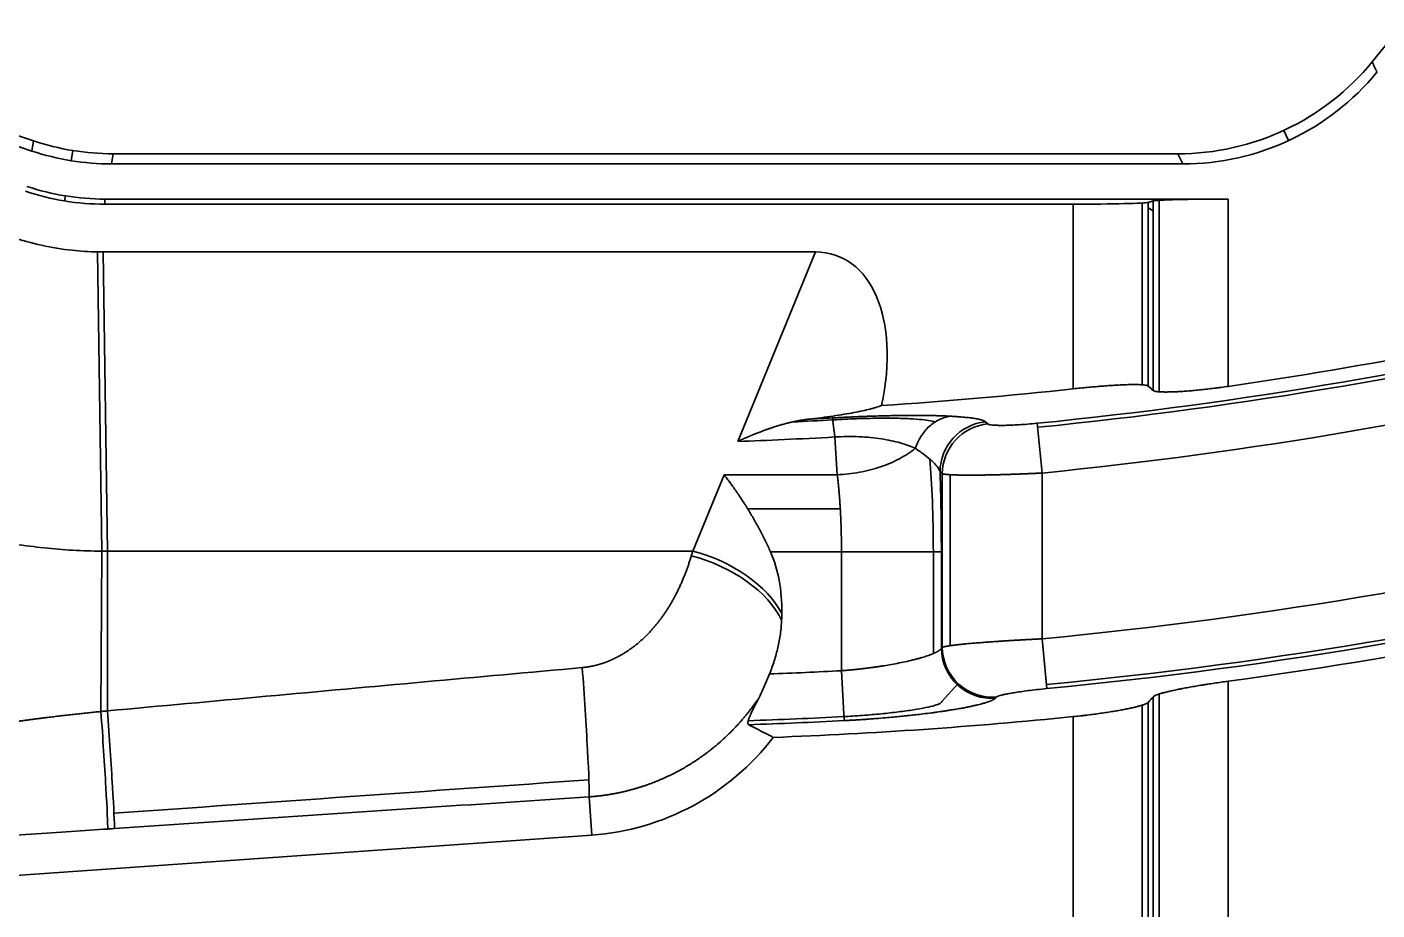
# Model space of a CAD drawing. Header units: millimetres. Extents: x 256 to 2096, y 1004 to 2403.
# Drawn here: x 728.9 to 782.8, y 2021.3 to 2056.5 of the extents above; entities that cross this region are included whole.
import ezdxf

# ---------------------------------------------------------------- set-up
doc = ezdxf.new("R2010")
doc.units = ezdxf.units.MM
doc.layers.add('1', color=7, linetype='Continuous', true_color=0xffffff)

msp = doc.modelspace()

# ---------------------------------------------------------------- linework, layer by layer
at = {"layer": '1', "color": 7, "linetype": 'Continuous', "lineweight": 35}
for p, q in [((717.126, 2055.586), (729.11, 2051.591)), ((729.176, 2051.997), (717.191, 2055.992)), ((779.247, 2052.006), (779.062, 2052.414)), ((729.11, 2051.591), (729.176, 2051.997)), ((730.677, 2051.206), (730.742, 2051.611)), ((732.35, 2051.482), (732.284, 2051.076)), ((774.836, 2051.482), (732.35, 2051.482)), ((774.836, 2051.482), (775.028, 2051.076)), ((732.284, 2051.076), (775.028, 2051.076)), ((730.416, 2049.602), (730.449, 2049.802)), ((732.024, 2049.674), (776.839, 2049.674)), ((732.024, 2049.472), (732.024, 2049.674)), ((776.839, 2049.674), (776.839, 2042.206)), ((732.024, 2049.472), (770.664, 2049.472)), ((770.664, 2042.107), (770.664, 2049.472)), ((773.413, 2049.519), (773.413, 2042.269)), ((773.653, 2049.543), (773.851, 2049.603)), ((773.653, 2049.327), (773.653, 2049.543)), ((773.653, 2042.216), (773.653, 2049.327)), ((773.653, 2049.327), (773.851, 2049.208)), ((773.851, 2049.208), (773.851, 2049.603)), ((773.851, 2042.042), (773.851, 2049.208)), ((774.09, 2041.99), (774.09, 2049.627)), ((731.899, 2035.636), (731.727, 2047.568)), ((760.375, 2047.566), (731.958, 2047.566)), ((732.129, 2035.636), (731.958, 2047.566)), ((757.273, 2040.011), (760.375, 2047.566)), ((767.164, 2040.79), (767.253, 2040.708)), ((769.421, 2038.75), (769.223, 2040.733)), ((761.246, 2038.683), (761.144, 2040.187)), ((755.477, 2035.636), (756.728, 2038.683)), ((761.246, 2038.683), (756.728, 2038.683)), ((765.436, 2038.723), (765.436, 2031.797)), ((765.756, 2038.682), (765.756, 2031.866)), ((769.421, 2038.75), (769.421, 2032.138)), ((757.668, 2037.326), (761.365, 2037.326)), ((731.866, 2029.239), (731.899, 2035.636)), ((732.129, 2035.636), (755.477, 2035.636)), ((732.129, 2029.264), (732.129, 2035.636)), ((761.413, 2035.604), (758.582, 2035.604)), ((761.413, 2035.604), (765.398, 2035.604)), ((761.413, 2030.865), (761.413, 2035.604)), ((765.079, 2031.551), (765.079, 2035.597)), ((765.398, 2031.755), (765.398, 2035.604)), ((769.612, 2030.155), (769.421, 2032.138)), ((761.517, 2028.876), (761.413, 2030.865)), ((766.071, 2030.351), (765.412, 2029.638)), ((776.839, 2030.447), (776.839, 1972.331)), ((767.559, 2029.77), (767.598, 2029.812)), ((773.851, 1987.981), (773.851, 2029.826)), ((774.09, 1984.724), (774.09, 2029.937)), ((773.413, 1996.454), (773.413, 2029.492)), ((773.653, 1996.452), (773.653, 2029.603)), ((770.664, 1996.453), (770.664, 2029.035)), ((751.345, 2025.838), (751.451, 2024.313)), ((718.732, 2022.025), (751.451, 2024.313))]:
    msp.add_line(p, q, dxfattribs=at)
for centre, radius, start, end in [((660.856, 2155.094), 157.508, 320.61471, 39.38529), ((751.718, 2216.288), 175.886, 278.21142, 283.68278), ((751.718, 2216.288), 176.426, 275.69435, 283.68278), ((751.718, 2216.288), 176.586, 275.69435, 283.68278), ((751.718, 2216.288), 178.418, 275.69435, 283.68278), ((751.718, 2216.288), 175.209, 273.69551, 276.20778), ((751.718, 2216.288), 184.999, 275.49116, 283.9208), ((751.718, 2216.288), 186.832, 275.49116, 283.9208), ((751.718, 2216.288), 186.992, 275.49116, 283.9208), ((751.718, 2216.288), 187.532, 277.69828, 283.9208), ((751.718, 2216.288), 185.676, 272.10514, 272.99312), ((751.718, 2216.288), 187.509, 271.82574, 272.99312), ((751.718, 2216.288), 187.669, 271.82871, 272.99312), ((751.718, 2216.288), 188.209, 272.12385, 275.77748), ((750.754, 2034.289), 10, 274, 322.5536)]:
    msp.add_arc(centre, radius, start, end, dxfattribs=at)
for centre, major_axis, ratio, start_param, end_param in [((774.823, 2061.545), (4.3, -9.102), 0.998324, 5.842463, 6.724561), ((775.015, 2061.14), (4.3, -9.102), 0.998324, 5.842463, 6.724004), ((732.354, 2061.545), (1.612, 9.934), 0.998594, 2.98094, 3.141593), ((732.289, 2061.14), (1.612, 9.934), 0.998594, 2.98094, 3.302246), ((732.354, 2061.545), (1.612, 9.934), 0.998594, 3.141593, 3.302246), ((776.839, 2049.596), (3, 0), 0.026186, 1.570796, 3.054326), ((770.664, 2049.55), (3, 0), 0.026186, 4.712389, 6.195919), ((758.718, 2041.069), (2.594, 6.317), 0.58575, 5.006124, 6.519192), ((751.718, 2205.049), (-0.002, 164.445), 0.997661, 3.188746, 3.198552), ((761.144, 2038.956), (-0.114, 1.997), 0.044459, 5.374315, 6.195537), ((767.339, 2038.805), (1.351, 1.475), 0.993035, 0.832704, 2.308787), ((767.429, 2038.723), (1.35, 1.475), 0.993039, 0.833, 2.308592), ((764.641, 2035.604), (0, 5), 0.087489, 4.710958, 5.545955), ((755.477, 2033.173), (-3.7, 1.519), 0.58575, 3.742034, 4.948395), ((755.421, 2033.038), (-3.706, 1.505), 0.574001, 3.697228, 4.941379), ((754.514, 2030.829), (2.594, 6.317), 0.58575, 5.31283, 5.774107), ((767.391, 2031.755), (-1.473, 1.353), 0.991742, 0.747166, 2.394425), ((767.429, 2031.797), (-1.473, 1.353), 0.99174, 0.747056, 2.394536), ((751.07, 2029.767), (-0.264, 3.991), 0.021216, 3.316166, 5.022676), ((731.862, 2028.482), (-0.269, 3.991), 0.013946, 3.316143, 4.902154), ((732.129, 2028.5), (-0.27, 3.991), 0.013111, 3.316141, 4.903949), ((787.632, 2026.401), (217.835, 14.773), 0.011931, 1.737399, 1.826418)]:
    msp.add_ellipse(centre, major_axis=major_axis, ratio=ratio, start_param=start_param, end_param=end_param, dxfattribs=at)
for points, knots in [([(782.778, 2054.736), (782.776, 2054.74), (782.772, 2054.749), (782.765, 2054.765), (782.755, 2054.786), (782.744, 2054.811), (782.73, 2054.84), (782.716, 2054.872), (782.7, 2054.906), (782.682, 2054.948), (782.66, 2054.996), (782.637, 2055.05), (782.615, 2055.1), (782.6, 2055.133), (782.593, 2055.15)], [0, 0, 0, 0, 0.02878, 0.068168, 0.118165, 0.17877, 0.249983, 0.330362, 0.413694, 0.499979, 0.633921, 0.761905, 0.883931, 1, 1, 1, 1]), ([(728.31, 2048.158), (729.088, 2047.899), (730.231, 2047.649), (731.389, 2047.575), (731.727, 2047.568)], [0, 0, 0, 0, 0.7082, 1, 1, 1, 1]), ([(770.664, 2042.107), (770.757, 2042.117), (770.942, 2042.136), (771.216, 2042.163), (771.395, 2042.18), (771.529, 2042.192), (771.573, 2042.196), (771.639, 2042.201), (771.661, 2042.203), (771.705, 2042.207), (771.814, 2042.216), (772.005, 2042.23), (772.246, 2042.247), (772.399, 2042.256), (772.511, 2042.262), (772.547, 2042.263), (772.619, 2042.267), (772.654, 2042.268), (772.757, 2042.272), (772.888, 2042.277), (773.005, 2042.278), (773.089, 2042.279), (773.13, 2042.279), (773.168, 2042.279), (773.194, 2042.278), (773.206, 2042.278), (773.268, 2042.277), (773.358, 2042.274), (773.469, 2042.265), (773.527, 2042.257), (773.565, 2042.25), (773.576, 2042.247), (773.598, 2042.242), (773.607, 2042.239), (773.632, 2042.23), (773.645, 2042.224), (773.653, 2042.216)], [0, 0, 0, 0, 0.0625, 0.125, 0.1875, 0.1875, 0.21875, 0.21875, 0.234375, 0.234375, 0.25, 0.3125, 0.375, 0.4375, 0.4375, 0.46875, 0.46875, 0.5, 0.5, 0.5625, 0.625, 0.625, 0.65625, 0.671875, 0.671875, 0.6875, 0.6875, 0.75, 0.8125, 0.875, 0.875, 0.90625, 0.90625, 0.9375, 0.9375, 1, 1, 1, 1]), ([(773.851, 2042.042), (773.859, 2042.035), (773.884, 2042.022), (773.946, 2042.006), (774.004, 2041.998), (774.054, 2041.993), (774.071, 2041.991), (774.099, 2041.989), (774.109, 2041.988), (774.129, 2041.987), (774.179, 2041.984), (774.28, 2041.981), (774.436, 2041.981), (774.555, 2041.984), (774.649, 2041.987), (774.681, 2041.989), (774.747, 2041.991), (774.781, 2041.993), (774.884, 2041.998), (775.026, 2042.007), (775.178, 2042.018), (775.296, 2042.028), (775.336, 2042.031), (775.418, 2042.038), (775.459, 2042.042), (775.584, 2042.053), (775.754, 2042.07), (776.015, 2042.098), (776.195, 2042.12), (776.331, 2042.137), (776.377, 2042.143), (776.469, 2042.155), (776.515, 2042.161), (776.654, 2042.179), (776.746, 2042.192), (776.839, 2042.206)], [0, 0, 0, 0, 0.0625, 0.125, 0.1875, 0.1875, 0.21875, 0.21875, 0.234375, 0.234375, 0.25, 0.3125, 0.375, 0.4375, 0.4375, 0.46875, 0.46875, 0.5, 0.5, 0.5625, 0.625, 0.625, 0.65625, 0.65625, 0.6875, 0.6875, 0.75, 0.8125, 0.875, 0.875, 0.90625, 0.90625, 0.9375, 0.9375, 1, 1, 1, 1]), ([(760.073, 2040.893), (760.256, 2040.913), (760.43, 2040.934), (760.764, 2040.978), (760.923, 2041), (761.228, 2041.045), (761.374, 2041.068), (761.652, 2041.114), (761.782, 2041.138), (762.028, 2041.185), (762.259, 2041.232), (762.46, 2041.28), (762.599, 2041.315), (762.644, 2041.327), (762.707, 2041.345), (762.728, 2041.351), (762.769, 2041.362), (762.788, 2041.368), (762.884, 2041.398), (762.952, 2041.421), (763.011, 2041.444)], [0, 0, 0, 0, 0.125, 0.125, 0.25, 0.25, 0.375, 0.375, 0.5, 0.5, 0.625, 0.75, 0.75, 0.8125, 0.8125, 0.84375, 0.84375, 0.875, 0.875, 1, 1, 1, 1]), ([(761.038, 2040.945), (761.05, 2040.946), (761.073, 2040.947), (761.108, 2040.949), (761.143, 2040.951), (761.178, 2040.953), (761.214, 2040.955), (761.249, 2040.957), (761.284, 2040.959), (761.319, 2040.961), (761.354, 2040.962), (761.389, 2040.964), (761.424, 2040.966), (761.459, 2040.968), (761.493, 2040.97), (761.528, 2040.971), (761.563, 2040.973), (761.598, 2040.975), (761.633, 2040.977), (761.668, 2040.978), (761.702, 2040.98), (761.737, 2040.982), (761.772, 2040.983), (761.806, 2040.985), (761.841, 2040.986), (761.876, 2040.988), (761.91, 2040.99), (761.945, 2040.991), (761.98, 2040.993), (762.014, 2040.994), (762.049, 2040.996), (762.083, 2040.997), (762.118, 2040.999), (762.152, 2041), (762.187, 2041.001), (762.221, 2041.003), (762.255, 2041.004), (762.29, 2041.005), (762.324, 2041.007), (762.358, 2041.008), (762.393, 2041.009), (762.427, 2041.011), (762.461, 2041.012), (762.495, 2041.013), (762.53, 2041.014), (762.564, 2041.016), (762.598, 2041.017), (762.632, 2041.018), (762.666, 2041.019), (762.7, 2041.02), (762.734, 2041.021), (762.768, 2041.022), (762.909, 2041.027), (763.154, 2041.034), (763.495, 2041.041), (763.826, 2041.046), (764.124, 2041.049), (764.391, 2041.049), (764.606, 2041.048), (764.736, 2041.047), (764.789, 2041.046)], [0, 0, 0, 0, 0.008413, 0.016817, 0.025213, 0.033602, 0.041985, 0.050361, 0.058731, 0.067097, 0.075457, 0.083814, 0.092167, 0.100517, 0.108864, 0.11721, 0.125554, 0.133897, 0.14224, 0.150583, 0.158927, 0.167272, 0.175618, 0.183967, 0.192319, 0.200674, 0.209033, 0.217397, 0.225765, 0.234139, 0.242519, 0.250906, 0.259299, 0.267701, 0.27611, 0.284528, 0.292955, 0.301392, 0.309839, 0.318296, 0.326765, 0.335246, 0.343739, 0.352245, 0.360764, 0.369296, 0.377843, 0.386405, 0.394982, 0.403574, 0.412183, 0.420809, 0.429451, 0.519623, 0.610315, 0.70203, 0.795251, 0.870382, 0.946607, 1, 1, 1, 1]), ([(764.789, 2041.046), (764.813, 2041.046), (764.914, 2041.045), (765.031, 2041.042), (765.14, 2041.04), (765.195, 2041.038), (765.249, 2041.037), (765.303, 2041.035), (765.356, 2041.033), (765.408, 2041.031), (765.46, 2041.029), (765.511, 2041.027), (765.561, 2041.025), (765.611, 2041.023), (765.66, 2041.02), (765.709, 2041.018), (765.741, 2041.016), (765.757, 2041.015)], [0, 0, 0, 0, 0.065247, 0.278902, 0.333221, 0.387703, 0.442356, 0.497189, 0.552208, 0.607423, 0.662839, 0.718465, 0.774308, 0.830376, 0.886676, 0.943215, 1, 1, 1, 1]), ([(757.273, 2040.011), (757.287, 2040.018), (757.315, 2040.031), (757.357, 2040.05), (757.398, 2040.068), (757.437, 2040.086), (757.475, 2040.103), (757.512, 2040.12), (757.548, 2040.135), (757.583, 2040.151), (757.617, 2040.165), (757.649, 2040.179), (757.681, 2040.193), (757.711, 2040.206), (757.74, 2040.218), (757.768, 2040.23), (757.795, 2040.241), (757.821, 2040.252), (757.845, 2040.262), (757.869, 2040.272), (757.891, 2040.281), (757.912, 2040.289), (757.932, 2040.297), (757.951, 2040.305), (757.969, 2040.312), (757.986, 2040.319), (758.001, 2040.325), (758.016, 2040.331), (758.029, 2040.336), (758.041, 2040.341), (758.095, 2040.362), (758.187, 2040.398), (758.318, 2040.446), (758.442, 2040.491), (758.56, 2040.532), (758.673, 2040.569), (758.774, 2040.602), (758.866, 2040.63), (758.949, 2040.655), (759.03, 2040.679), (759.111, 2040.701), (759.189, 2040.722), (759.266, 2040.742), (759.342, 2040.761), (759.416, 2040.778), (759.488, 2040.794), (759.559, 2040.809), (759.629, 2040.824), (759.697, 2040.836), (759.763, 2040.848), (759.828, 2040.859), (759.891, 2040.869), (759.953, 2040.878), (760.014, 2040.886), (760.053, 2040.891), (760.073, 2040.893)], [0, 0, 0, 0, 0.014941, 0.029488, 0.04364, 0.057398, 0.070761, 0.08373, 0.096304, 0.108484, 0.12027, 0.131661, 0.142658, 0.15326, 0.163468, 0.173281, 0.182701, 0.191725, 0.200355, 0.208591, 0.216432, 0.223879, 0.230932, 0.23759, 0.243853, 0.249722, 0.255197, 0.260277, 0.264963, 0.269255, 0.273152, 0.321096, 0.367025, 0.410939, 0.452838, 0.492723, 0.530595, 0.560765, 0.59045, 0.61965, 0.648368, 0.676602, 0.704353, 0.731623, 0.758411, 0.784719, 0.810547, 0.835896, 0.860767, 0.88516, 0.909077, 0.932518, 0.955485, 0.977979, 1, 1, 1, 1]), ([(761.06, 2040.87), (761.105, 2040.873), (761.151, 2040.875), (761.351, 2040.887), (761.509, 2040.894), (761.819, 2040.908), (761.971, 2040.914), (762.418, 2040.928), (762.706, 2040.934), (763.231, 2040.938), (763.474, 2040.937), (763.907, 2040.927), (764.099, 2040.919), (764.44, 2040.898), (764.589, 2040.884), (764.839, 2040.853), (764.942, 2040.835), (765.069, 2040.805), (765.107, 2040.794), (765.14, 2040.783)], [0, 0, 0, 0, 0.021967, 0.021967, 0.096975, 0.096975, 0.171982, 0.171982, 0.321997, 0.321997, 0.472013, 0.472013, 0.622028, 0.622028, 0.772043, 0.772043, 0.922058, 0.922058, 1, 1, 1, 1]), ([(764.359, 2039.735), (764.386, 2039.816), (764.418, 2039.896), (764.492, 2040.054), (764.534, 2040.132), (764.627, 2040.28), (764.678, 2040.351), (764.789, 2040.485), (764.848, 2040.548), (764.974, 2040.663), (765.04, 2040.716), (765.177, 2040.808), (765.248, 2040.849), (765.392, 2040.918), (765.465, 2040.946), (765.611, 2040.99), (765.685, 2041.005), (765.757, 2041.015)], [0, 0, 0, 0, 0.125, 0.125, 0.25, 0.25, 0.375, 0.375, 0.5, 0.5, 0.625, 0.625, 0.75, 0.75, 0.875, 0.875, 1, 1, 1, 1]), ([(765.757, 2041.015), (765.766, 2041.015), (765.786, 2041.014), (765.814, 2041.012), (765.842, 2041.01), (765.87, 2041.009), (765.897, 2041.007), (765.924, 2041.005), (765.951, 2041.003), (765.978, 2041.002), (766.004, 2041), (766.031, 2040.998), (766.056, 2040.996), (766.082, 2040.994), (766.107, 2040.992), (766.133, 2040.99), (766.157, 2040.989), (766.217, 2040.984), (766.309, 2040.976), (766.427, 2040.964), (766.535, 2040.952), (766.602, 2040.943), (766.633, 2040.939)], [0, 0, 0, 0, 0.027752, 0.055455, 0.08311, 0.110717, 0.138276, 0.165789, 0.193256, 0.220677, 0.248054, 0.275388, 0.302678, 0.329925, 0.357131, 0.384295, 0.411419, 0.438504, 0.58213, 0.724472, 0.865655, 1, 1, 1, 1]), ([(766.633, 2040.939), (766.634, 2040.939), (766.668, 2040.934), (766.711, 2040.928), (766.76, 2040.92), (766.789, 2040.915), (766.817, 2040.91), (766.843, 2040.905), (766.869, 2040.899), (766.894, 2040.894), (766.918, 2040.889), (766.941, 2040.883), (766.963, 2040.878), (766.984, 2040.872), (767.004, 2040.866), (767.022, 2040.86), (767.04, 2040.854), (767.057, 2040.848), (767.073, 2040.842), (767.088, 2040.836), (767.102, 2040.83), (767.115, 2040.823), (767.127, 2040.817), (767.138, 2040.81), (767.148, 2040.804), (767.157, 2040.797), (767.162, 2040.792), (767.164, 2040.79)], [0, 0, 0, 0, 0.004823, 0.12044, 0.159685, 0.198807, 0.23781, 0.276698, 0.315476, 0.354148, 0.392719, 0.431193, 0.469576, 0.507872, 0.546085, 0.584221, 0.622285, 0.66028, 0.698213, 0.736088, 0.773909, 0.811682, 0.849412, 0.887104, 0.924763, 0.962393, 1, 1, 1, 1]), ([(761.144, 2040.187), (761.469, 2040.208), (761.801, 2040.211), (762.431, 2040.185), (762.731, 2040.155), (763.144, 2040.091), (763.275, 2040.067), (763.526, 2040.013), (763.645, 2039.983), (763.87, 2039.919), (763.977, 2039.885), (764.177, 2039.812), (764.271, 2039.774), (764.359, 2039.735)], [0, 0, 0, 0, 0.25, 0.25, 0.5, 0.5, 0.625, 0.625, 0.75, 0.75, 0.875, 0.875, 1, 1, 1, 1]), ([(764.359, 2039.735), (764.49, 2039.645), (764.611, 2039.559), (764.832, 2039.392), (764.931, 2039.312), (765.102, 2039.158), (765.173, 2039.084), (765.285, 2038.941), (765.324, 2038.872), (765.347, 2038.805)], [0, 0, 0, 0, 0.25, 0.25, 0.5, 0.5, 0.75, 0.75, 1, 1, 1, 1]), ([(758.582, 2035.604), (758.517, 2035.75), (758.45, 2035.894), (758.311, 2036.177), (758.24, 2036.317), (758.094, 2036.592), (757.945, 2036.863), (757.79, 2037.127), (757.691, 2037.29), (757.671, 2037.322), (757.631, 2037.387), (757.611, 2037.419), (757.55, 2037.515), (757.51, 2037.578), (757.389, 2037.765), (757.226, 2038.009), (757.061, 2038.24), (756.936, 2038.409), (756.874, 2038.493), (756.801, 2038.589), (756.764, 2038.636), (756.746, 2038.659), (756.738, 2038.669), (756.734, 2038.674), (756.733, 2038.676), (756.73, 2038.679), (756.729, 2038.681), (756.728, 2038.683)], [0, 0, 0, 0, 0.125, 0.125, 0.25, 0.25, 0.375, 0.5, 0.5, 0.53125, 0.53125, 0.5625, 0.5625, 0.625, 0.625, 0.75, 0.875, 0.875, 0.9375, 0.96875, 0.984375, 0.992188, 0.996094, 0.996094, 0.998047, 0.998047, 1, 1, 1, 1]), ([(761.413, 2035.604), (761.413, 2035.616), (761.413, 2035.64), (761.413, 2035.675), (761.413, 2035.711), (761.413, 2035.746), (761.413, 2035.781), (761.413, 2035.817), (761.412, 2035.852), (761.412, 2035.888), (761.412, 2035.923), (761.411, 2035.959), (761.411, 2035.994), (761.41, 2036.029), (761.41, 2036.065), (761.409, 2036.1), (761.409, 2036.136), (761.408, 2036.171), (761.408, 2036.206), (761.407, 2036.242), (761.406, 2036.277), (761.405, 2036.312), (761.405, 2036.348), (761.404, 2036.383), (761.403, 2036.418), (761.402, 2036.453), (761.401, 2036.489), (761.4, 2036.524), (761.399, 2036.559), (761.398, 2036.594), (761.397, 2036.629), (761.395, 2036.664), (761.394, 2036.699), (761.393, 2036.734), (761.392, 2036.769), (761.39, 2036.804), (761.389, 2036.838), (761.388, 2036.873), (761.386, 2036.908), (761.385, 2036.943), (761.383, 2036.977), (761.382, 2037.012), (761.38, 2037.046), (761.378, 2037.08), (761.377, 2037.115), (761.375, 2037.149), (761.373, 2037.183), (761.371, 2037.228), (761.368, 2037.282), (761.364, 2037.346), (761.36, 2037.409), (761.356, 2037.473), (761.352, 2037.536), (761.348, 2037.6), (761.344, 2037.663), (761.339, 2037.725), (761.334, 2037.788), (761.329, 2037.85), (761.325, 2037.912), (761.319, 2037.973), (761.314, 2038.035), (761.309, 2038.095), (761.303, 2038.156), (761.297, 2038.216), (761.292, 2038.276), (761.286, 2038.335), (761.279, 2038.395), (761.273, 2038.453), (761.267, 2038.511), (761.26, 2038.569), (761.253, 2038.626), (761.249, 2038.664), (761.246, 2038.683)], [0, 0, 0, 0, 0.010651, 0.021307, 0.031966, 0.042631, 0.053299, 0.063972, 0.07465, 0.085332, 0.096018, 0.106709, 0.117404, 0.128104, 0.138808, 0.149517, 0.16023, 0.170948, 0.181671, 0.192398, 0.203129, 0.213866, 0.224607, 0.235352, 0.246102, 0.256857, 0.267617, 0.278381, 0.28915, 0.299923, 0.310701, 0.321484, 0.332272, 0.343065, 0.353862, 0.364664, 0.375471, 0.386282, 0.397099, 0.40792, 0.418746, 0.429577, 0.440413, 0.451254, 0.4621, 0.472951, 0.483806, 0.494667, 0.515134, 0.535651, 0.55622, 0.576839, 0.597509, 0.61823, 0.639002, 0.659825, 0.680699, 0.701624, 0.7226, 0.743628, 0.764708, 0.785839, 0.807021, 0.828256, 0.849542, 0.87088, 0.89227, 0.913711, 0.935205, 0.956751, 0.978349, 1, 1, 1, 1]), ([(765.398, 2035.604), (765.398, 2035.621), (765.398, 2035.654), (765.398, 2035.703), (765.398, 2035.752), (765.398, 2035.801), (765.398, 2035.851), (765.398, 2035.9), (765.398, 2035.949), (765.397, 2035.999), (765.397, 2036.048), (765.397, 2036.097), (765.397, 2036.146), (765.396, 2036.196), (765.396, 2036.245), (765.396, 2036.294), (765.395, 2036.343), (765.395, 2036.393), (765.395, 2036.442), (765.394, 2036.491), (765.394, 2036.54), (765.393, 2036.59), (765.393, 2036.639), (765.392, 2036.688), (765.392, 2036.737), (765.391, 2036.786), (765.391, 2036.835), (765.39, 2036.884), (765.389, 2036.933), (765.389, 2036.982), (765.388, 2037.031), (765.387, 2037.08), (765.387, 2037.129), (765.386, 2037.178), (765.385, 2037.227), (765.384, 2037.276), (765.384, 2037.324), (765.383, 2037.373), (765.382, 2037.422), (765.381, 2037.47), (765.38, 2037.519), (765.379, 2037.567), (765.378, 2037.616), (765.377, 2037.664), (765.376, 2037.713), (765.375, 2037.761), (765.374, 2037.809), (765.373, 2037.857), (765.372, 2037.905), (765.371, 2037.953), (765.37, 2038.001), (765.369, 2038.049), (765.367, 2038.097), (765.366, 2038.145), (765.365, 2038.193), (765.364, 2038.24), (765.362, 2038.288), (765.361, 2038.335), (765.36, 2038.382), (765.358, 2038.43), (765.357, 2038.477), (765.356, 2038.524), (765.354, 2038.571), (765.353, 2038.618), (765.351, 2038.665), (765.35, 2038.712), (765.348, 2038.759), (765.347, 2038.79), (765.347, 2038.805)], [0, 0, 0, 0, 0.015039, 0.030082, 0.04513, 0.060182, 0.07524, 0.090301, 0.105368, 0.120439, 0.135514, 0.150593, 0.165677, 0.180765, 0.195857, 0.210953, 0.226053, 0.241157, 0.256265, 0.271377, 0.286493, 0.301612, 0.316735, 0.331861, 0.346991, 0.362124, 0.377261, 0.392401, 0.407544, 0.42269, 0.43784, 0.452992, 0.468147, 0.483305, 0.498466, 0.51363, 0.528796, 0.543965, 0.559136, 0.57431, 0.589486, 0.604665, 0.619846, 0.635029, 0.650214, 0.665401, 0.68059, 0.695782, 0.710975, 0.72617, 0.741367, 0.756565, 0.771765, 0.786968, 0.802171, 0.817377, 0.832585, 0.847794, 0.863006, 0.878219, 0.893435, 0.908652, 0.923871, 0.939093, 0.954317, 0.969542, 0.98477, 1, 1, 1, 1]), ([(765.436, 2038.723), (765.437, 2038.723), (765.439, 2038.722), (765.442, 2038.721), (765.445, 2038.719), (765.449, 2038.718), (765.453, 2038.717), (765.457, 2038.716), (765.461, 2038.715), (765.466, 2038.714), (765.47, 2038.712), (765.475, 2038.711), (765.481, 2038.71), (765.486, 2038.709), (765.492, 2038.708), (765.497, 2038.707), (765.504, 2038.706), (765.51, 2038.705), (765.516, 2038.704), (765.523, 2038.703), (765.53, 2038.702), (765.537, 2038.701), (765.545, 2038.7), (765.552, 2038.699), (765.56, 2038.698), (765.568, 2038.697), (765.576, 2038.696), (765.585, 2038.695), (765.593, 2038.694), (765.602, 2038.693), (765.611, 2038.693), (765.621, 2038.692), (765.63, 2038.691), (765.64, 2038.69), (765.65, 2038.689), (765.66, 2038.689), (765.67, 2038.688), (765.68, 2038.687), (765.691, 2038.686), (765.702, 2038.686), (765.713, 2038.685), (765.724, 2038.684), (765.735, 2038.683), (765.747, 2038.683), (765.759, 2038.682), (765.771, 2038.681), (765.783, 2038.681), (765.795, 2038.68), (765.807, 2038.68), (765.82, 2038.679), (765.833, 2038.678), (765.846, 2038.678), (765.859, 2038.677), (765.872, 2038.677), (765.886, 2038.676), (765.899, 2038.676), (765.913, 2038.675), (765.927, 2038.675), (765.941, 2038.674), (765.956, 2038.674), (765.97, 2038.673), (765.985, 2038.673), (765.999, 2038.673), (766.014, 2038.672), (766.029, 2038.672), (766.044, 2038.671), (766.06, 2038.671), (766.075, 2038.671), (766.091, 2038.67), (766.107, 2038.67), (766.123, 2038.67), (766.139, 2038.669), (766.155, 2038.669), (766.171, 2038.669), (766.188, 2038.669), (766.204, 2038.668), (766.221, 2038.668), (766.238, 2038.668), (766.255, 2038.668), (766.272, 2038.668), (766.289, 2038.667), (766.307, 2038.667), (766.324, 2038.667), (766.342, 2038.667), (766.359, 2038.667), (766.377, 2038.667), (766.402, 2038.667), (766.434, 2038.666), (766.473, 2038.666), (766.512, 2038.666), (766.553, 2038.666), (766.594, 2038.666), (766.635, 2038.666), (766.677, 2038.667), (766.72, 2038.667), (766.764, 2038.667), (766.808, 2038.667), (766.852, 2038.668), (766.897, 2038.668), (766.943, 2038.669), (766.989, 2038.669), (767.036, 2038.67), (767.084, 2038.67), (767.131, 2038.671), (767.18, 2038.672), (767.229, 2038.673), (767.278, 2038.674), (767.328, 2038.675), (767.379, 2038.676), (767.43, 2038.677), (767.481, 2038.678), (767.533, 2038.679), (767.585, 2038.68), (767.638, 2038.682), (767.691, 2038.683), (767.744, 2038.684), (767.798, 2038.686), (767.853, 2038.687), (767.907, 2038.689), (767.962, 2038.691), (768.018, 2038.692), (768.074, 2038.694), (768.13, 2038.696), (768.186, 2038.698), (768.243, 2038.7), (768.3, 2038.702), (768.357, 2038.704), (768.414, 2038.706), (768.472, 2038.708), (768.53, 2038.711), (768.589, 2038.713), (768.647, 2038.715), (768.706, 2038.718), (768.765, 2038.72), (768.824, 2038.723), (768.883, 2038.725), (768.942, 2038.728), (769.002, 2038.73), (769.062, 2038.733), (769.121, 2038.736), (769.181, 2038.739), (769.241, 2038.741), (769.301, 2038.744), (769.361, 2038.747), (769.401, 2038.749), (769.421, 2038.75)], [0, 0, 0, 0, 0.005277, 0.010546, 0.015808, 0.021063, 0.026311, 0.031552, 0.036785, 0.042011, 0.04723, 0.052441, 0.057645, 0.062841, 0.068029, 0.07321, 0.078383, 0.083549, 0.088707, 0.093857, 0.099, 0.104135, 0.109262, 0.114382, 0.119494, 0.124599, 0.129696, 0.134786, 0.139868, 0.144942, 0.150009, 0.155068, 0.16012, 0.165165, 0.170202, 0.175231, 0.180253, 0.185267, 0.190274, 0.195274, 0.200266, 0.20525, 0.210227, 0.215196, 0.220158, 0.225112, 0.230059, 0.234998, 0.23993, 0.244854, 0.24977, 0.254679, 0.259581, 0.264475, 0.269361, 0.27424, 0.279111, 0.283975, 0.288831, 0.29368, 0.298521, 0.303355, 0.308181, 0.312999, 0.31781, 0.322614, 0.32741, 0.332198, 0.336979, 0.341752, 0.346518, 0.351276, 0.356027, 0.36077, 0.365505, 0.370233, 0.374954, 0.379667, 0.384372, 0.38907, 0.39376, 0.398443, 0.403118, 0.407785, 0.412445, 0.417098, 0.421743, 0.43154, 0.441344, 0.451153, 0.460969, 0.470792, 0.48062, 0.490455, 0.500296, 0.510143, 0.519997, 0.529856, 0.539722, 0.549594, 0.559472, 0.569356, 0.579246, 0.589143, 0.599045, 0.608954, 0.618869, 0.628789, 0.638716, 0.648649, 0.658587, 0.668532, 0.678483, 0.688439, 0.698402, 0.70837, 0.718344, 0.728324, 0.738309, 0.7483, 0.758296, 0.768299, 0.778307, 0.788321, 0.798341, 0.808367, 0.8184, 0.828439, 0.838484, 0.848536, 0.858595, 0.86866, 0.878733, 0.888811, 0.898896, 0.908987, 0.919083, 0.929184, 0.93929, 0.9494, 0.959514, 0.969631, 0.979752, 0.989875, 1, 1, 1, 1]), ([(751.07, 2030.991), (751.08, 2030.992), (751.099, 2030.994), (751.128, 2030.997), (751.156, 2031), (751.185, 2031.003), (751.213, 2031.007), (751.242, 2031.011), (751.271, 2031.015), (751.299, 2031.019), (751.327, 2031.024), (751.356, 2031.029), (751.384, 2031.034), (751.412, 2031.039), (751.441, 2031.044), (751.469, 2031.05), (751.497, 2031.056), (751.525, 2031.062), (751.553, 2031.068), (751.581, 2031.075), (751.609, 2031.081), (751.637, 2031.088), (751.665, 2031.096), (751.693, 2031.103), (751.72, 2031.111), (751.748, 2031.119), (751.776, 2031.127), (751.804, 2031.135), (751.831, 2031.144), (751.859, 2031.153), (751.886, 2031.162), (751.914, 2031.171), (751.941, 2031.18), (751.968, 2031.19), (751.996, 2031.2), (752.023, 2031.21), (752.05, 2031.22), (752.077, 2031.231), (752.105, 2031.242), (752.132, 2031.253), (752.159, 2031.264), (752.186, 2031.276), (752.213, 2031.287), (752.239, 2031.299), (752.266, 2031.311), (752.293, 2031.324), (752.32, 2031.336), (752.347, 2031.349), (752.373, 2031.362), (752.4, 2031.375), (752.426, 2031.389), (752.453, 2031.402), (752.479, 2031.416), (752.506, 2031.43), (752.567, 2031.464), (752.662, 2031.518), (752.789, 2031.595), (752.913, 2031.677), (753.035, 2031.762), (753.154, 2031.851), (753.271, 2031.944), (753.385, 2032.041), (753.497, 2032.142), (753.606, 2032.246), (753.713, 2032.354), (753.798, 2032.446), (753.864, 2032.519), (753.911, 2032.572), (753.957, 2032.626), (754.002, 2032.681), (754.047, 2032.736), (754.092, 2032.792), (754.136, 2032.848), (754.179, 2032.905), (754.222, 2032.963), (754.265, 2033.021), (754.307, 2033.08), (754.348, 2033.139), (754.388, 2033.199), (754.429, 2033.26), (754.468, 2033.321), (754.507, 2033.382), (754.546, 2033.445), (754.584, 2033.507), (754.621, 2033.571), (754.658, 2033.634), (754.694, 2033.699), (754.73, 2033.764), (754.765, 2033.829), (754.8, 2033.895), (754.834, 2033.961), (754.867, 2034.028), (754.9, 2034.095), (754.933, 2034.163), (754.964, 2034.231), (754.996, 2034.3), (755.026, 2034.369), (755.057, 2034.438), (755.086, 2034.508), (755.115, 2034.579), (755.144, 2034.649), (755.172, 2034.721), (755.199, 2034.792), (755.226, 2034.864), (755.253, 2034.936), (755.278, 2035.009), (755.304, 2035.082), (755.328, 2035.155), (755.353, 2035.229), (755.376, 2035.303), (755.399, 2035.377), (755.414, 2035.427), (755.421, 2035.452)], [0, 0, 0, 0, 0.00407, 0.008136, 0.0122, 0.016261, 0.02032, 0.024377, 0.028433, 0.032487, 0.036541, 0.040593, 0.044645, 0.048697, 0.052749, 0.056802, 0.060855, 0.064909, 0.068964, 0.073021, 0.07708, 0.081141, 0.085204, 0.08927, 0.093339, 0.097412, 0.101487, 0.105567, 0.109651, 0.113739, 0.117832, 0.12193, 0.126032, 0.130141, 0.134255, 0.138375, 0.142502, 0.146635, 0.150775, 0.154923, 0.159077, 0.163239, 0.16741, 0.171588, 0.175775, 0.179971, 0.184175, 0.188389, 0.192612, 0.196845, 0.201088, 0.205342, 0.209605, 0.21388, 0.218165, 0.239421, 0.260703, 0.282033, 0.303436, 0.324935, 0.346552, 0.36831, 0.39023, 0.412335, 0.434645, 0.45718, 0.467676, 0.478209, 0.488782, 0.499395, 0.51005, 0.52075, 0.531495, 0.542286, 0.553126, 0.564016, 0.574958, 0.585952, 0.597, 0.608104, 0.619265, 0.630484, 0.641762, 0.653102, 0.664504, 0.675969, 0.687499, 0.699095, 0.710758, 0.722489, 0.73429, 0.746161, 0.758104, 0.77012, 0.78221, 0.794374, 0.806615, 0.818933, 0.831329, 0.843804, 0.856359, 0.868995, 0.881712, 0.894513, 0.907397, 0.920366, 0.93342, 0.94656, 0.959787, 0.973103, 0.986507, 1, 1, 1, 1]), ([(758.539, 2030.737), (758.609, 2030.909), (758.673, 2031.083), (758.785, 2031.433), (758.834, 2031.61), (758.916, 2031.967), (758.95, 2032.147), (759, 2032.512), (759.018, 2032.696), (759.026, 2032.882)], [0, 0, 0, 0, 0.25, 0.25, 0.5, 0.5, 0.75, 0.75, 1, 1, 1, 1]), ([(765.436, 2031.797), (765.437, 2031.797), (765.439, 2031.798), (765.442, 2031.8), (765.445, 2031.801), (765.448, 2031.803), (765.452, 2031.804), (765.456, 2031.806), (765.46, 2031.807), (765.465, 2031.809), (765.469, 2031.81), (765.474, 2031.812), (765.48, 2031.814), (765.485, 2031.815), (765.491, 2031.817), (765.498, 2031.819), (765.504, 2031.82), (765.511, 2031.822), (765.518, 2031.824), (765.526, 2031.826), (765.534, 2031.827), (765.542, 2031.829), (765.551, 2031.831), (765.559, 2031.833), (765.569, 2031.835), (765.579, 2031.837), (765.589, 2031.839), (765.599, 2031.841), (765.61, 2031.843), (765.621, 2031.845), (765.633, 2031.847), (765.645, 2031.849), (765.657, 2031.851), (765.67, 2031.853), (765.684, 2031.855), (765.697, 2031.857), (765.712, 2031.859), (765.726, 2031.862), (765.741, 2031.864), (765.757, 2031.866), (765.773, 2031.868), (765.789, 2031.871), (765.806, 2031.873), (765.824, 2031.875), (765.842, 2031.878), (765.86, 2031.88), (765.879, 2031.883), (765.898, 2031.885), (765.918, 2031.887), (765.939, 2031.89), (765.96, 2031.892), (765.981, 2031.895), (766.003, 2031.897), (766.026, 2031.9), (766.049, 2031.903), (766.072, 2031.905), (766.097, 2031.908), (766.121, 2031.911), (766.147, 2031.913), (766.172, 2031.916), (766.199, 2031.919), (766.226, 2031.921), (766.253, 2031.924), (766.281, 2031.927), (766.31, 2031.93), (766.339, 2031.933), (766.369, 2031.936), (766.49, 2031.947), (766.698, 2031.965), (766.992, 2031.989), (767.239, 2032.008), (767.427, 2032.021), (767.55, 2032.03), (767.632, 2032.036), (767.699, 2032.04), (767.773, 2032.045), (767.847, 2032.05), (767.921, 2032.055), (767.995, 2032.059), (768.068, 2032.064), (768.141, 2032.068), (768.214, 2032.073), (768.286, 2032.077), (768.358, 2032.081), (768.429, 2032.085), (768.5, 2032.089), (768.57, 2032.093), (768.64, 2032.097), (768.709, 2032.101), (768.777, 2032.105), (768.845, 2032.109), (768.912, 2032.112), (768.979, 2032.116), (769.044, 2032.119), (769.109, 2032.122), (769.173, 2032.126), (769.236, 2032.129), (769.299, 2032.132), (769.36, 2032.135), (769.401, 2032.137), (769.421, 2032.138)], [0, 0, 0, 0, 0.004935, 0.009916, 0.014942, 0.020013, 0.02513, 0.030292, 0.035499, 0.040751, 0.046048, 0.051391, 0.056779, 0.062212, 0.067691, 0.073215, 0.078784, 0.084398, 0.090058, 0.095763, 0.101513, 0.107308, 0.113149, 0.119035, 0.124966, 0.130943, 0.136965, 0.143032, 0.149144, 0.155302, 0.161504, 0.167753, 0.174046, 0.180385, 0.186769, 0.193198, 0.199672, 0.206192, 0.212757, 0.219367, 0.226023, 0.232724, 0.23947, 0.246261, 0.253098, 0.25998, 0.266907, 0.27388, 0.280897, 0.28796, 0.295069, 0.302222, 0.309421, 0.316665, 0.323955, 0.331289, 0.338669, 0.346095, 0.353565, 0.361081, 0.368642, 0.376248, 0.3839, 0.391597, 0.399339, 0.407126, 0.414959, 0.422837, 0.500847, 0.565216, 0.615938, 0.653006, 0.676418, 0.686171, 0.700095, 0.71387, 0.727498, 0.740977, 0.754308, 0.76749, 0.780524, 0.79341, 0.806148, 0.818737, 0.831178, 0.843471, 0.855615, 0.867611, 0.879459, 0.891159, 0.90271, 0.914113, 0.925368, 0.936475, 0.947433, 0.958243, 0.968904, 0.979418, 0.989783, 1, 1, 1, 1]), ([(761.413, 2030.865), (761.423, 2030.866), (761.443, 2030.868), (761.472, 2030.87), (761.502, 2030.872), (761.532, 2030.875), (761.562, 2030.877), (761.592, 2030.88), (761.622, 2030.883), (761.652, 2030.885), (761.682, 2030.888), (761.712, 2030.891), (761.742, 2030.894), (761.772, 2030.896), (761.803, 2030.899), (761.833, 2030.902), (761.864, 2030.905), (761.894, 2030.908), (761.925, 2030.911), (761.955, 2030.915), (761.986, 2030.918), (762.017, 2030.921), (762.048, 2030.924), (762.078, 2030.928), (762.109, 2030.931), (762.14, 2030.934), (762.171, 2030.938), (762.202, 2030.941), (762.233, 2030.945), (762.264, 2030.949), (762.295, 2030.952), (762.326, 2030.956), (762.357, 2030.96), (762.388, 2030.964), (762.42, 2030.967), (762.451, 2030.971), (762.482, 2030.975), (762.513, 2030.979), (762.544, 2030.983), (762.575, 2030.987), (762.607, 2030.992), (762.638, 2030.996), (762.669, 2031), (762.7, 2031.004), (762.731, 2031.009), (762.762, 2031.013), (762.793, 2031.018), (762.825, 2031.022), (762.856, 2031.027), (762.887, 2031.031), (762.918, 2031.036), (762.949, 2031.04), (762.98, 2031.045), (763.011, 2031.05), (763.13, 2031.069), (763.344, 2031.104), (763.649, 2031.16), (763.961, 2031.224), (764.206, 2031.281), (764.388, 2031.327), (764.511, 2031.359), (764.626, 2031.392), (764.735, 2031.425), (764.836, 2031.458), (764.93, 2031.491), (764.997, 2031.517), (765.041, 2031.535), (765.068, 2031.546), (765.093, 2031.557), (765.117, 2031.568), (765.141, 2031.579), (765.163, 2031.589), (765.185, 2031.6), (765.206, 2031.61), (765.225, 2031.621), (765.244, 2031.631), (765.262, 2031.641), (765.278, 2031.651), (765.294, 2031.661), (765.309, 2031.671), (765.323, 2031.681), (765.336, 2031.691), (765.348, 2031.7), (765.359, 2031.71), (765.368, 2031.719), (765.377, 2031.728), (765.385, 2031.737), (765.392, 2031.746), (765.396, 2031.752), (765.398, 2031.755)], [0, 0, 0, 0, 0.004933, 0.00988, 0.014841, 0.019816, 0.024806, 0.029809, 0.034828, 0.03986, 0.044906, 0.049967, 0.055043, 0.060132, 0.065236, 0.070354, 0.075486, 0.080633, 0.085794, 0.09097, 0.096159, 0.101364, 0.106582, 0.111815, 0.117062, 0.122324, 0.1276, 0.132891, 0.138196, 0.143515, 0.148849, 0.154197, 0.15956, 0.164937, 0.170328, 0.175734, 0.181155, 0.18659, 0.19204, 0.197504, 0.202982, 0.208475, 0.213983, 0.219505, 0.225042, 0.230593, 0.236159, 0.241739, 0.247334, 0.252943, 0.258567, 0.264206, 0.269859, 0.275527, 0.28121, 0.335853, 0.395903, 0.461363, 0.532233, 0.564023, 0.595816, 0.627611, 0.659408, 0.691208, 0.72301, 0.754814, 0.765555, 0.77629, 0.787016, 0.797735, 0.808447, 0.819151, 0.829847, 0.840537, 0.851218, 0.861893, 0.87256, 0.88322, 0.893872, 0.904517, 0.915155, 0.925786, 0.93641, 0.947026, 0.957635, 0.968237, 0.978832, 0.989419, 1, 1, 1, 1]), ([(758.109, 2029.771), (758.146, 2029.845), (758.183, 2029.921), (758.255, 2030.076), (758.291, 2030.156), (758.362, 2030.317), (758.398, 2030.4), (758.468, 2030.568), (758.504, 2030.652), (758.539, 2030.737)], [0, 0, 0, 0, 0.25, 0.25, 0.5, 0.5, 0.75, 0.75, 1, 1, 1, 1]), ([(776.839, 2030.447), (776.746, 2030.434), (776.653, 2030.421), (776.469, 2030.395), (776.286, 2030.368), (776.106, 2030.341), (775.973, 2030.32), (775.928, 2030.313), (775.862, 2030.303), (775.84, 2030.299), (775.796, 2030.292), (775.687, 2030.274), (775.497, 2030.242), (775.256, 2030.2), (775.103, 2030.172), (775.011, 2030.154), (774.992, 2030.15), (774.956, 2030.143), (774.938, 2030.14), (774.884, 2030.129), (774.849, 2030.122), (774.747, 2030.101), (774.616, 2030.073), (774.44, 2030.033), (774.335, 2030.007), (774.274, 2029.99), (774.262, 2029.987), (774.238, 2029.981), (774.203, 2029.971), (774.171, 2029.962), (774.109, 2029.944), (774.035, 2029.92), (773.977, 2029.897), (773.939, 2029.881), (773.927, 2029.876), (773.906, 2029.865), (773.897, 2029.86), (773.871, 2029.845), (773.859, 2029.835), (773.851, 2029.826)], [0, 0, 0, 0, 0.0625, 0.0625, 0.125, 0.1875, 0.1875, 0.21875, 0.21875, 0.234375, 0.234375, 0.25, 0.3125, 0.375, 0.4375, 0.4375, 0.453125, 0.453125, 0.46875, 0.46875, 0.5, 0.5, 0.5625, 0.625, 0.6875, 0.6875, 0.703125, 0.703125, 0.71875, 0.75, 0.75, 0.8125, 0.875, 0.875, 0.90625, 0.90625, 0.9375, 0.9375, 1, 1, 1, 1]), ([(758.109, 2029.771), (758.1, 2029.758), (758.083, 2029.732), (758.056, 2029.694), (758.029, 2029.655), (758.002, 2029.616), (757.974, 2029.578), (757.947, 2029.539), (757.919, 2029.501), (757.891, 2029.462), (757.862, 2029.424), (757.833, 2029.385), (757.804, 2029.347), (757.775, 2029.309), (757.745, 2029.271), (757.716, 2029.233), (757.685, 2029.195), (757.655, 2029.157), (757.624, 2029.119), (757.593, 2029.081), (757.562, 2029.043), (757.531, 2029.005), (757.499, 2028.968), (757.467, 2028.93), (757.435, 2028.893), (757.402, 2028.855), (757.369, 2028.818), (757.336, 2028.781), (757.303, 2028.744), (757.269, 2028.707), (757.235, 2028.67), (757.2, 2028.633), (757.166, 2028.597), (757.131, 2028.56), (757.096, 2028.524), (757.06, 2028.487), (757.025, 2028.451), (756.989, 2028.415), (756.952, 2028.379), (756.916, 2028.343), (756.879, 2028.307), (756.842, 2028.272), (756.804, 2028.236), (756.767, 2028.201), (756.729, 2028.166), (756.69, 2028.131), (756.652, 2028.096), (756.613, 2028.061), (756.574, 2028.026), (756.534, 2027.992), (756.495, 2027.957), (756.455, 2027.923), (756.414, 2027.889), (756.374, 2027.855), (756.333, 2027.822), (756.292, 2027.788), (756.25, 2027.755), (756.208, 2027.722), (756.166, 2027.689), (756.124, 2027.656), (756.081, 2027.623), (756.038, 2027.591), (755.995, 2027.558), (755.952, 2027.526), (755.908, 2027.494), (755.864, 2027.463), (755.819, 2027.431), (755.775, 2027.4), (755.73, 2027.369), (755.684, 2027.338), (755.639, 2027.307), (755.593, 2027.277), (755.547, 2027.246), (755.501, 2027.216), (755.454, 2027.187), (755.407, 2027.157), (755.36, 2027.128), (755.312, 2027.099), (755.264, 2027.07), (755.216, 2027.041), (755.168, 2027.013), (755.119, 2026.985), (755.07, 2026.957), (755.021, 2026.929), (754.971, 2026.902), (754.922, 2026.875), (754.872, 2026.848), (754.821, 2026.821), (754.771, 2026.795), (754.72, 2026.769), (754.668, 2026.743), (754.617, 2026.718), (754.565, 2026.693), (754.513, 2026.668), (754.461, 2026.643), (754.408, 2026.619), (754.356, 2026.595), (754.303, 2026.571), (754.249, 2026.547), (754.196, 2026.524), (754.142, 2026.501), (754.088, 2026.479), (754.033, 2026.457), (753.979, 2026.435), (753.924, 2026.413), (753.869, 2026.392), (753.813, 2026.371), (753.757, 2026.351), (753.702, 2026.33), (753.645, 2026.31), (753.589, 2026.291), (753.532, 2026.272), (753.475, 2026.253), (753.418, 2026.234), (753.361, 2026.216), (753.303, 2026.198), (753.245, 2026.181), (753.187, 2026.164), (753.129, 2026.147), (753.07, 2026.131), (753.011, 2026.115), (752.952, 2026.099), (752.893, 2026.084), (752.834, 2026.069), (752.774, 2026.055), (752.714, 2026.041), (752.654, 2026.027), (752.593, 2026.014), (752.533, 2026.001), (752.472, 2025.989), (752.411, 2025.976), (752.35, 2025.965), (752.288, 2025.954), (752.227, 2025.943), (752.165, 2025.933), (752.103, 2025.923), (752.041, 2025.913), (751.978, 2025.904), (751.916, 2025.895), (751.853, 2025.887), (751.79, 2025.879), (751.727, 2025.872), (751.664, 2025.865), (751.6, 2025.859), (751.537, 2025.853), (751.473, 2025.847), (751.409, 2025.842), (751.366, 2025.839), (751.345, 2025.838)], [0, 0, 0, 0, 0.005914, 0.011839, 0.017776, 0.023725, 0.029686, 0.035658, 0.041642, 0.047638, 0.053646, 0.059666, 0.065698, 0.071741, 0.077797, 0.083864, 0.089944, 0.096036, 0.10214, 0.108255, 0.114383, 0.120523, 0.126676, 0.13284, 0.139017, 0.145206, 0.151407, 0.157621, 0.163847, 0.170085, 0.176336, 0.182599, 0.188875, 0.195163, 0.201464, 0.207777, 0.214102, 0.220441, 0.226791, 0.233155, 0.239531, 0.24592, 0.252321, 0.258735, 0.265162, 0.271602, 0.278055, 0.28452, 0.290998, 0.297489, 0.303993, 0.31051, 0.31704, 0.323583, 0.330139, 0.336708, 0.34329, 0.349885, 0.356493, 0.363114, 0.369749, 0.376396, 0.383057, 0.389731, 0.396418, 0.403119, 0.409832, 0.41656, 0.4233, 0.430054, 0.436821, 0.443602, 0.450396, 0.457204, 0.464025, 0.470859, 0.477707, 0.484569, 0.491444, 0.498333, 0.505236, 0.512152, 0.519082, 0.526025, 0.532983, 0.539954, 0.546938, 0.553937, 0.56095, 0.567976, 0.575016, 0.58207, 0.589138, 0.59622, 0.603316, 0.610426, 0.61755, 0.624688, 0.63184, 0.639006, 0.646186, 0.65338, 0.660589, 0.667811, 0.675048, 0.682299, 0.689565, 0.696844, 0.704138, 0.711446, 0.718769, 0.726106, 0.733457, 0.740823, 0.748203, 0.755598, 0.763007, 0.77043, 0.777869, 0.785321, 0.792789, 0.80027, 0.807767, 0.815278, 0.822804, 0.830344, 0.8379, 0.84547, 0.853054, 0.860654, 0.868268, 0.875897, 0.883541, 0.8912, 0.898874, 0.906563, 0.914266, 0.921985, 0.929719, 0.937467, 0.945231, 0.95301, 0.960804, 0.968613, 0.976437, 0.984276, 0.99213, 1, 1, 1, 1]), ([(757.707, 2028.715), (757.693, 2028.722), (757.675, 2028.747), (757.676, 2028.794), (757.682, 2028.831), (757.683, 2028.838), (757.687, 2028.854), (757.693, 2028.879), (757.701, 2028.906), (757.721, 2028.964), (757.738, 2029.007), (757.763, 2029.066), (757.768, 2029.079), (757.779, 2029.103), (757.796, 2029.141), (757.815, 2029.181), (757.853, 2029.262), (757.881, 2029.319), (757.927, 2029.41), (757.942, 2029.441), (757.974, 2029.504), (757.99, 2029.536), (758.04, 2029.634), (758.074, 2029.702), (758.109, 2029.771)], [0, 0, 0, 0, 0.125, 0.25, 0.25, 0.28125, 0.28125, 0.3125, 0.375, 0.375, 0.5, 0.5, 0.53125, 0.53125, 0.5625, 0.625, 0.625, 0.75, 0.75, 0.8125, 0.8125, 0.875, 0.875, 1, 1, 1, 1]), ([(765.225, 2029.216), (765.268, 2029.222), (765.367, 2029.236), (765.518, 2029.258), (765.677, 2029.283), (765.816, 2029.305), (765.984, 2029.333), (766.148, 2029.361), (766.326, 2029.394), (766.473, 2029.423), (766.615, 2029.453), (766.745, 2029.481), (766.866, 2029.51), (766.953, 2029.532), (767.015, 2029.548), (767.062, 2029.561), (767.122, 2029.578), (767.194, 2029.6), (767.273, 2029.626), (767.333, 2029.647), (767.373, 2029.663), (767.395, 2029.673), (767.416, 2029.682), (767.436, 2029.691), (767.454, 2029.699), (767.47, 2029.708), (767.486, 2029.716), (767.5, 2029.724), (767.513, 2029.733), (767.524, 2029.74), (767.535, 2029.748), (767.544, 2029.756), (767.552, 2029.763), (767.557, 2029.768), (767.559, 2029.77)], [0, 0, 0, 0, 0.032805, 0.076006, 0.119194, 0.162365, 0.192967, 0.264213, 0.310548, 0.363624, 0.413094, 0.462544, 0.511982, 0.561414, 0.575725, 0.598216, 0.628886, 0.667739, 0.714779, 0.770011, 0.787734, 0.80526, 0.822588, 0.839717, 0.856648, 0.873379, 0.88991, 0.906241, 0.922371, 0.9383, 0.954028, 0.969554, 0.984878, 1, 1, 1, 1]), ([(727.171, 2028.647), (727.224, 2028.655), (727.329, 2028.671), (727.486, 2028.695), (727.643, 2028.719), (727.8, 2028.742), (727.957, 2028.765), (728.113, 2028.787), (728.27, 2028.809), (728.426, 2028.831), (728.583, 2028.853), (728.739, 2028.874), (728.895, 2028.895), (729.051, 2028.916), (729.207, 2028.936), (729.363, 2028.957), (729.519, 2028.976), (729.705, 2029), (729.92, 2029.026), (730.165, 2029.056), (730.409, 2029.084), (730.653, 2029.112), (730.896, 2029.139), (731.139, 2029.165), (731.382, 2029.191), (731.624, 2029.215), (731.786, 2029.231), (731.866, 2029.239)], [0, 0, 0, 0, 0.03366, 0.067272, 0.100838, 0.134361, 0.167843, 0.201286, 0.234694, 0.268069, 0.301413, 0.334729, 0.36802, 0.401288, 0.434536, 0.467767, 0.500984, 0.534191, 0.58646, 0.638572, 0.690539, 0.742374, 0.794089, 0.845696, 0.897208, 0.948639, 1, 1, 1, 1]), ([(761.509, 2029.035), (761.564, 2029.038), (761.619, 2029.041), (761.934, 2029.06), (762.192, 2029.078), (762.702, 2029.119), (762.946, 2029.142), (763.413, 2029.19), (763.638, 2029.217), (764.053, 2029.272), (764.243, 2029.3), (764.587, 2029.357), (764.742, 2029.387), (765.003, 2029.445), (765.111, 2029.473), (765.282, 2029.529), (765.342, 2029.556), (765.405, 2029.601), (765.417, 2029.62), (765.412, 2029.638)], [0, 0, 0, 0, 0.02623, 0.02623, 0.151128, 0.151128, 0.276027, 0.276027, 0.400926, 0.400926, 0.525824, 0.525824, 0.650723, 0.650723, 0.775622, 0.775622, 0.90052, 0.90052, 1, 1, 1, 1]), ([(761.517, 2028.876), (761.532, 2028.876), (761.562, 2028.878), (761.61, 2028.88), (761.663, 2028.883), (761.721, 2028.887), (761.785, 2028.89), (761.853, 2028.894), (761.926, 2028.898), (762.004, 2028.903), (762.088, 2028.908), (762.176, 2028.914), (762.269, 2028.92), (762.367, 2028.927), (762.469, 2028.934), (762.577, 2028.942), (762.689, 2028.95), (762.887, 2028.965), (763.155, 2028.987), (763.472, 2029.016), (763.743, 2029.042), (763.963, 2029.064), (764.169, 2029.086), (764.398, 2029.111), (764.689, 2029.145), (764.957, 2029.18), (765.14, 2029.204), (765.211, 2029.214), (765.225, 2029.216)], [0, 0, 0, 0, 0.010776, 0.02282, 0.036132, 0.050713, 0.066564, 0.083685, 0.102078, 0.121744, 0.142682, 0.164893, 0.188377, 0.213134, 0.239162, 0.266462, 0.29503, 0.324866, 0.418942, 0.502321, 0.575035, 0.637118, 0.681814, 0.746025, 0.829731, 0.932903, 0.986978, 1, 1, 1, 1]), ([(773.653, 2029.603), (773.645, 2029.594), (773.632, 2029.584), (773.599, 2029.564), (773.557, 2029.544), (773.499, 2029.521), (773.449, 2029.504), (773.432, 2029.498), (773.404, 2029.489), (773.394, 2029.486), (773.374, 2029.48), (773.324, 2029.465), (773.223, 2029.438), (773.068, 2029.4), (772.95, 2029.374), (772.857, 2029.354), (772.824, 2029.347), (772.759, 2029.334), (772.725, 2029.328), (772.623, 2029.308), (772.481, 2029.282), (772.33, 2029.256), (772.173, 2029.23), (772.092, 2029.217), (771.925, 2029.192), (771.755, 2029.167), (771.493, 2029.131), (771.313, 2029.108), (771.176, 2029.092), (771.13, 2029.086), (771.038, 2029.076), (770.991, 2029.07), (770.851, 2029.055), (770.758, 2029.045), (770.664, 2029.035)], [0, 0, 0, 0, 0.0625, 0.0625, 0.125, 0.1875, 0.1875, 0.21875, 0.21875, 0.234375, 0.234375, 0.25, 0.3125, 0.375, 0.4375, 0.4375, 0.46875, 0.46875, 0.5, 0.5, 0.5625, 0.625, 0.625, 0.6875, 0.6875, 0.75, 0.8125, 0.875, 0.875, 0.90625, 0.90625, 0.9375, 0.9375, 1, 1, 1, 1])]:
    msp.add_open_spline(points, degree=3, knots=knots, dxfattribs=at)
for points in [[(732.024, 2049.674), (730.969, 2049.674), (729.915, 2049.846), (728.914, 2050.179)], [(732.024, 2049.472), (730.947, 2049.472), (729.871, 2049.646), (728.85, 2049.987)], [(731.727, 2047.568), (731.804, 2047.567), (731.881, 2047.566), (731.958, 2047.566)], [(773.653, 2042.216), (773.719, 2042.158), (773.785, 2042.1), (773.851, 2042.042)], [(760.073, 2040.893), (760.231, 2040.901), (760.55, 2040.918), (760.874, 2040.936), (761.038, 2040.945)], [(767.253, 2040.708), (767.26, 2040.702), (767.282, 2040.69), (767.34, 2040.676), (767.429, 2040.664), (767.553, 2040.655), (767.719, 2040.65), (767.933, 2040.65), (768.195, 2040.658), (768.491, 2040.673), (768.826, 2040.696), (769.085, 2040.719), (769.223, 2040.733)], [(757.273, 2040.011), (757.868, 2040.031), (759.108, 2040.08), (760.449, 2040.147), (761.144, 2040.187)], [(761.246, 2038.683), (761.395, 2038.689), (761.693, 2038.712), (762.133, 2038.777), (762.563, 2038.871), (762.976, 2038.993), (763.368, 2039.143), (763.733, 2039.317), (764.067, 2039.514), (764.266, 2039.659), (764.359, 2039.735)], [(765.347, 2038.805), (765.357, 2038.796), (765.376, 2038.778), (765.406, 2038.751), (765.426, 2038.732), (765.436, 2038.723)], [(728.457, 2035.915), (728.835, 2035.855), (729.596, 2035.754), (730.744, 2035.661), (731.514, 2035.638), (731.899, 2035.636)], [(731.899, 2035.636), (731.925, 2035.636), (731.976, 2035.636), (732.053, 2035.636), (732.104, 2035.636), (732.129, 2035.636)], [(755.421, 2035.452), (755.428, 2035.472), (755.44, 2035.513), (755.458, 2035.575), (755.471, 2035.616), (755.477, 2035.636)], [(759.026, 2032.882), (759.028, 2032.926), (759.031, 2033.014), (759.032, 2033.101), (759.033, 2033.145)], [(765.398, 2031.755), (765.411, 2031.769), (765.424, 2031.783), (765.436, 2031.797)], [(732.129, 2029.264), (734.243, 2029.459), (738.463, 2029.846), (744.777, 2030.422), (748.974, 2030.802), (751.07, 2030.991)], [(767.598, 2029.812), (767.605, 2029.819), (767.629, 2029.836), (767.691, 2029.86), (767.783, 2029.888), (767.91, 2029.919), (768.077, 2029.953), (768.29, 2029.99), (768.551, 2030.031), (768.853, 2030.071), (769.199, 2030.113), (769.468, 2030.141), (769.612, 2030.155)], [(773.653, 2029.603), (773.719, 2029.677), (773.785, 2029.752), (773.851, 2029.826)], [(731.866, 2029.239), (731.896, 2029.242), (731.954, 2029.247), (732.042, 2029.256), (732.1, 2029.261), (732.129, 2029.264)], [(757.707, 2028.715), (757.816, 2028.659), (758.035, 2028.546), (758.363, 2028.378), (758.583, 2028.265), (758.693, 2028.209)], [(732.404, 2024.571), (734.517, 2024.714), (738.738, 2024.998), (745.051, 2025.42), (749.249, 2025.699), (751.345, 2025.838)], [(727.362, 2024.24), (727.956, 2024.278), (729.102, 2024.352), (730.693, 2024.456), (731.67, 2024.521), (732.137, 2024.553)], [(732.137, 2024.553), (732.167, 2024.555), (732.226, 2024.559), (732.315, 2024.565), (732.375, 2024.569), (732.404, 2024.571)]]:
    msp.add_open_spline(points, degree=3, dxfattribs=at)

doc.saveas('drawing.dxf')
